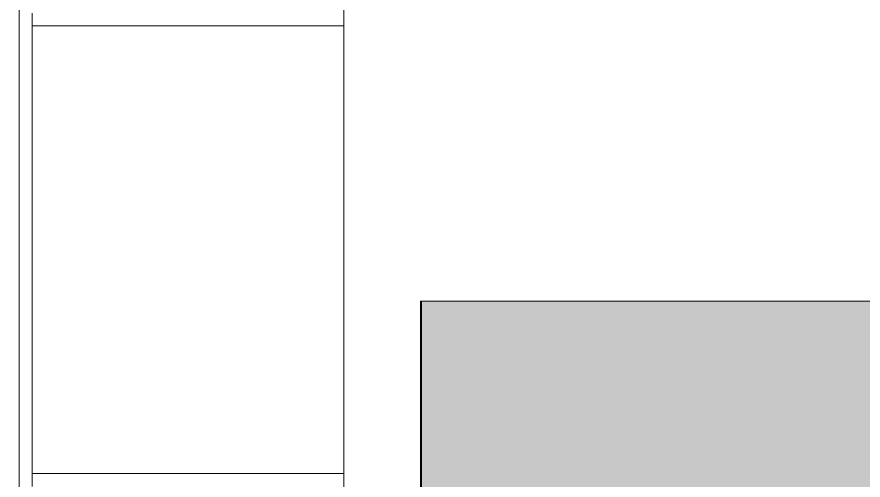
# Model space of a CAD drawing. Header units: millimetres. Extents: x -46169 to 174149, y -86316 to 18123.
# Drawn here: x 111260 to 114570, y -82658 to -80848 of the extents above; entities that cross this region are included whole.
import ezdxf

# ---------------------------------------------------------------- set-up
doc = ezdxf.new("R2010")
doc.units = ezdxf.units.MM
doc.header["$MEASUREMENT"] = 0
doc.linetypes.add('Wipeout_Contour', pattern=[1000, 0, -1000])
for name, color, linetype in [('A04_A04_1_A-35-M_FFE_Sanitary', 7, 'Continuous'), ('A04_A04_1_New_A-25-M_Curtain_Wall', 7, 'Continuous'), ('A04_A04_1_New_A-25-M_Wall_Ext', 7, 'Continuous'), ('A04_A04_1_New_A-25-M_Wall_Int', 7, 'Continuous')]:
    doc.layers.add(name, color=color, linetype=linetype)
doc.layers.add('A04_A04_1_A-35-M_FFE_Sanitary_Pen_No__210', color=7, linetype='Continuous', lineweight=13, true_color=0xbae3f7)
doc.layers.add('A04_A04_1_New_A-25-M_Curtain_Wall_Pen_No__87', color=8, linetype='Continuous', lineweight=20)
doc.layers.add('A04_A04_1_New_A-25-M_Wall_Int_Pen_No__87', color=8, linetype='Continuous', lineweight=20)

msp = doc.modelspace()

# ---------------------------------------------------------------- hatches: boundary and pattern name
at = {"layer": 'A04_A04_1_A-35-M_FFE_Sanitary', "linetype": 'Continuous', "lineweight": 0, "true_color": 0x3f3f3f}
msp.add_hatch(color=49, dxfattribs=at).paths.add_polyline_path([(117988, -81959.2), (112839.2, -81959.2), (112839.2, -84457.9), (117988, -84457.9)])
msp.add_hatch(color=49, dxfattribs=at).paths.add_polyline_path([(117988, -81959.2), (112839.2, -81959.2), (112839.2, -84457.9), (117988, -84457.9)])
msp.add_hatch(color=49, dxfattribs=at).paths.add_polyline_path([(117988, -81959.2), (112839.2, -81959.2), (112839.2, -84457.9), (117988, -84457.9)])

# ---------------------------------------------------------------- wipeouts: each hides what was drawn before it
at = {"color": 254, "linetype": 'Wipeout_Contour', "lineweight": 0, "ltscale": 686592.087258}
msp.add_wipeout([(111269.2, -77357.9), (111069.2, -77357.9), (111069.2, -84457.9), (111269.2, -84457.9), (111269.2, -79057.9)], dxfattribs=at).dxf.layer = 'A04_A04_1_New_A-25-M_Wall_Ext'

# ---------------------------------------------------------------- next in the draw order: wipeouts: each hides what was drawn before it
at = {"color": 254, "linetype": 'Wipeout_Contour', "lineweight": 0, "ltscale": 552395.374705}
msp.add_wipeout([(111319.2, -82657.9), (111319.2, -80857.9), (111269.2, -80857.9), (111269.2, -82657.9)], dxfattribs=at).dxf.layer = 'A04_A04_1_New_A-25-M_Curtain_Wall'
at = {"color": 254, "linetype": 'Wipeout_Contour', "lineweight": 0, "ltscale": 12167642.40603269}
msp.add_wipeout([(117988, -81959.2), (112842.5, -81959.2), (112842.5, -83722), (112896.9, -83737.1), (112896.9, -83472.9), (112904.6, -83382.9), (113080.3, -83382.9), (113080.3, -83452.9), (113080.3, -83382.9), (113081.8, -83382.9), (113081.8, -83452.9), (113097.3, -83452.9), (113317.2, -83391.7), (113318.3, -83391.7), (113320.7, -83406.4), (113153.5, -83452.9), (113311, -83452.9), (113311, -83472.9), (113334, -83472.9), (113334, -83532.9), (113542.3, -83532.9), (113542.3, -83497.9), (113742.3, -83412.9), (113762.3, -83412.9), (113764, -83412.9), (113984, -83437.9), (113764.1, -83412.9), (113984.5, -83437.9), (113984.5, -83495.4), (114072.7, -83476.7), (114073.8, -83476.7), (114076.9, -83491.4), (113984.5, -83511), (113984.5, -83687.2), (114292.7, -83621.7), (114293.8, -83621.7), (114296.9, -83636.4), (113984.5, -83702.8), (113984.5, -84187.2), (114292.7, -84121.7), (114293.8, -84121.7), (114296.9, -84136.4), (113984.5, -84202.8), (113984.5, -84402.9), (113936.6, -84402.9), (113940.2, -84403.2), (113943.7, -84403.9), (113947.1, -84405), (113950.3, -84406.6), (113953.3, -84408.6), (113950.3, -84406.6), (113947.1, -84405), (113943.7, -84403.9), (113940.2, -84403.2), (113943.8, -84403.9), (113947.2, -84405), (113950.4, -84406.6), (113953.4, -84408.6), (113956.1, -84411), (113958.5, -84413.7), (113960.5, -84416.7), (113962.1, -84419.9), (113963.3, -84423.3), (113964, -84426.8), (113964.2, -84430.4), (113964, -84434), (113963.3, -84437.5), (113962.1, -84440.9), (113960.5, -84444.2), (113958.5, -84447.2), (113956.1, -84449.9), (113953.4, -84452.2), (113950.4, -84454.2), (113947.2, -84455.8), (113943.8, -84457), (113940.3, -84457.7), (113943.7, -84457), (113947.1, -84455.8), (113950.3, -84454.2), (113953.3, -84452.2), (113950.3, -84454.2), (113947.1, -84455.8), (113943.7, -84457), (113940.2, -84457.7), (113936.6, -84457.9), (117988, -84457.9)], dxfattribs=at).dxf.layer = 'A04_A04_1_New_A-25-M_Wall_Int'

# ---------------------------------------------------------------- next in the draw order: linework, layer by layer
at = {"layer": 'A04_A04_1_New_A-25-M_Curtain_Wall_Pen_No__87', "linetype": 'Continuous'}
msp.add_line((111269.2, -84457.9), (111269.2, -82657.9), dxfattribs=at)

# ---------------------------------------------------------------- next in the draw order: wipeouts: each hides what was drawn before it
at = {"color": 254, "linetype": 'Wipeout_Contour', "lineweight": 0, "ltscale": 548163.629128}
msp.add_wipeout([(111319.2, -80857.9), (111319.2, -79057.9), (111269.2, -79057.9), (111269.2, -80857.9)], dxfattribs=at).dxf.layer = 'A04_A04_1_New_A-25-M_Curtain_Wall'
at = {"color": 254, "linetype": 'Wipeout_Contour', "lineweight": 0, "ltscale": 556568.865417}
msp.add_wipeout([(111319.2, -82682.9), (112538.7, -82682.9), (112538.7, -82632.9), (111319.2, -82632.9)], dxfattribs=at).dxf.layer = 'A04_A04_1_New_A-25-M_Curtain_Wall'
at = {"color": 254, "linetype": 'Wipeout_Contour', "lineweight": 0, "ltscale": 1263381.216958198}
msp.add_wipeout([(112842.5, -81959.2), (112838.7, -81959.2), (112838.7, -84457.9), (112842.5, -84457.9), (112842.5, -83737.7), (112839.9, -83736.9), (112839.9, -83721.6), (112841, -83721.6), (112842.5, -83722)], dxfattribs=at).dxf.layer = 'A04_A04_1_New_A-25-M_Wall_Int'

# ---------------------------------------------------------------- next in the draw order: linework, layer by layer
at = {"layer": 'A04_A04_1_New_A-25-M_Curtain_Wall_Pen_No__87', "linetype": 'Continuous'}
for p, q in [((111269.2, -80857.9), (111269.2, -79057.9)), ((111269.2, -82657.9), (111269.2, -80857.9))]:
    msp.add_line(p, q, dxfattribs=at)

# ---------------------------------------------------------------- next in the draw order: wipeouts: each hides what was drawn before it
at = {"color": 254, "linetype": 'Wipeout_Contour', "lineweight": 0, "ltscale": 552321.995378}
msp.add_wipeout([(111319.2, -80882.9), (112538.7, -80882.9), (112538.7, -80832.9), (111319.2, -80832.9)], dxfattribs=at).dxf.layer = 'A04_A04_1_New_A-25-M_Curtain_Wall'

# ---------------------------------------------------------------- next in the draw order: wipeouts: each hides what was drawn before it
at = {"color": 254, "linetype": 'Wipeout_Contour', "lineweight": 0, "ltscale": 693665.672233}
msp.add_wipeout([(111319.7, -80882.9), (111319.7, -82632.9), (112538.7, -82632.9), (112538.7, -81959.2), (112538.7, -80882.9)], dxfattribs=at).dxf.layer = 'A04_A04_1_New_A-25-M_Curtain_Wall'

# ---------------------------------------------------------------- next in the draw order: linework, layer by layer
at = {"layer": 'A04_A04_1_New_A-25-M_Curtain_Wall_Pen_No__87', "linetype": 'Continuous'}
for p, q in [((111319.2, -80882.9), (111319.2, -80832.9)), ((111319.2, -82632.9), (111319.2, -80882.9)), ((111319.2, -82682.9), (111319.2, -82632.9))]:
    msp.add_line(p, q, dxfattribs=at)

# ---------------------------------------------------------------- next in the draw order: wipeouts: each hides what was drawn before it
at = {"color": 254, "linetype": 'Wipeout_Contour', "lineweight": 0, "ltscale": 560334.497894}
msp.add_wipeout([(112838.7, -81959.2), (112538.7, -81959.2), (112538.7, -84457.9), (112838.7, -84457.9)], dxfattribs=at).dxf.layer = 'A04_A04_1_New_A-25-M_Wall_Int'

# ---------------------------------------------------------------- next in the draw order: linework, layer by layer
at = {"layer": 'A04_A04_1_New_A-25-M_Curtain_Wall_Pen_No__87', "linetype": 'Continuous'}
msp.add_line((111319.2, -82632.9), (112538.7, -82632.9), dxfattribs=at)

# ---------------------------------------------------------------- next in the draw order: wipeouts: each hides what was drawn before it
at = {"color": 254, "linetype": 'Wipeout_Contour', "lineweight": 0, "ltscale": 560529.887806}
msp.add_wipeout([(117988, -77357.9), (112538.7, -77357.9), (112538.7, -81959.2), (117988, -81959.2)], dxfattribs=at).dxf.layer = 'A04_A04_1_New_A-25-M_Wall_Int'

# ---------------------------------------------------------------- next in the draw order: hatches: boundary and pattern name
at = {"layer": 'A04_A04_1_A-35-M_FFE_Sanitary_Pen_No__210', "linetype": 'Continuous', "lineweight": 0, "true_color": 0x2e383d}
h = msp.add_hatch(color=250, dxfattribs=at)
h.paths.add_polyline_path([(112839.2, -81959.2), (112839.2, -84457.9), (117988, -84457.9), (117988, -81959.2)])
h.paths.add_polyline_path([(113332.3, -84402.9), (112896.9, -84402.9), (112896.9, -83472.9), (113332.3, -83472.9)], flags=0)

# ---------------------------------------------------------------- next in the draw order: linework, layer by layer
at = {"layer": 'A04_A04_1_New_A-25-M_Curtain_Wall_Pen_No__87', "linetype": 'Continuous'}
msp.add_line((111319.2, -80882.9), (112538.7, -80882.9), dxfattribs=at)
at = {"layer": 'A04_A04_1_New_A-25-M_Wall_Int_Pen_No__87', "linetype": 'Continuous'}
for p, q in [((112538.7, -77357.9), (112538.7, -81959.2)), ((112538.7, -81959.2), (112538.7, -84457.9)), ((112838.7, -84457.9), (112838.7, -81959.2)), ((112838.7, -81959.2), (117988, -81959.2)), ((112842.5, -83722), (112842.5, -81959.2))]:
    msp.add_line(p, q, dxfattribs=at)

doc.saveas('drawing.dxf')
